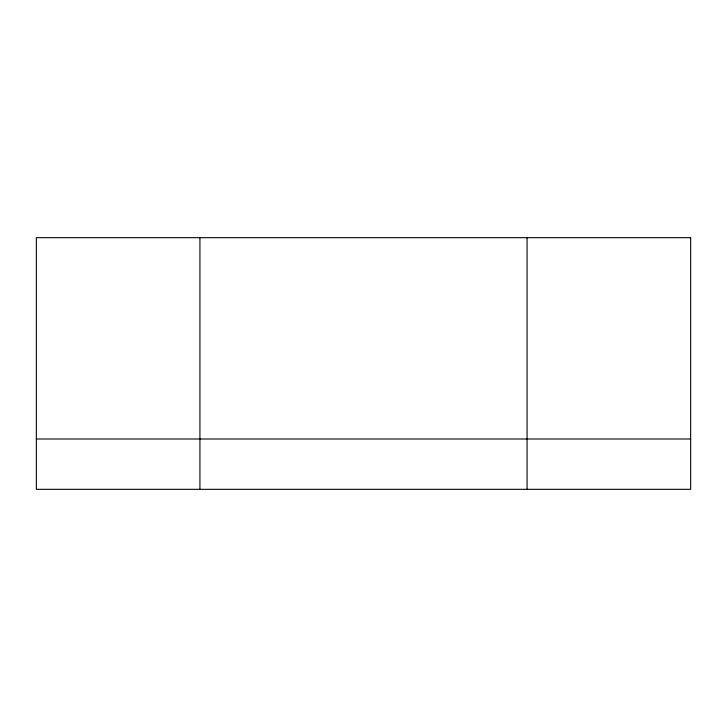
<?xml version="1.0" encoding="UTF-8"?>
<svg xmlns="http://www.w3.org/2000/svg" width="727" height="727" viewBox="0 0 727 727"><rect width="100%" height="100%" fill="white"/><g stroke="black" fill="none" stroke-linecap="round" stroke-linejoin="round"><path stroke-width="1.09" d="M36.35 438.999L690.65 438.999M527.075 237.674L527.075 489.326M199.925 237.674L199.925 489.326M690.65 237.674L36.35 237.674L36.35 489.326L690.65 489.326L690.65 237.674"/></g></svg>
